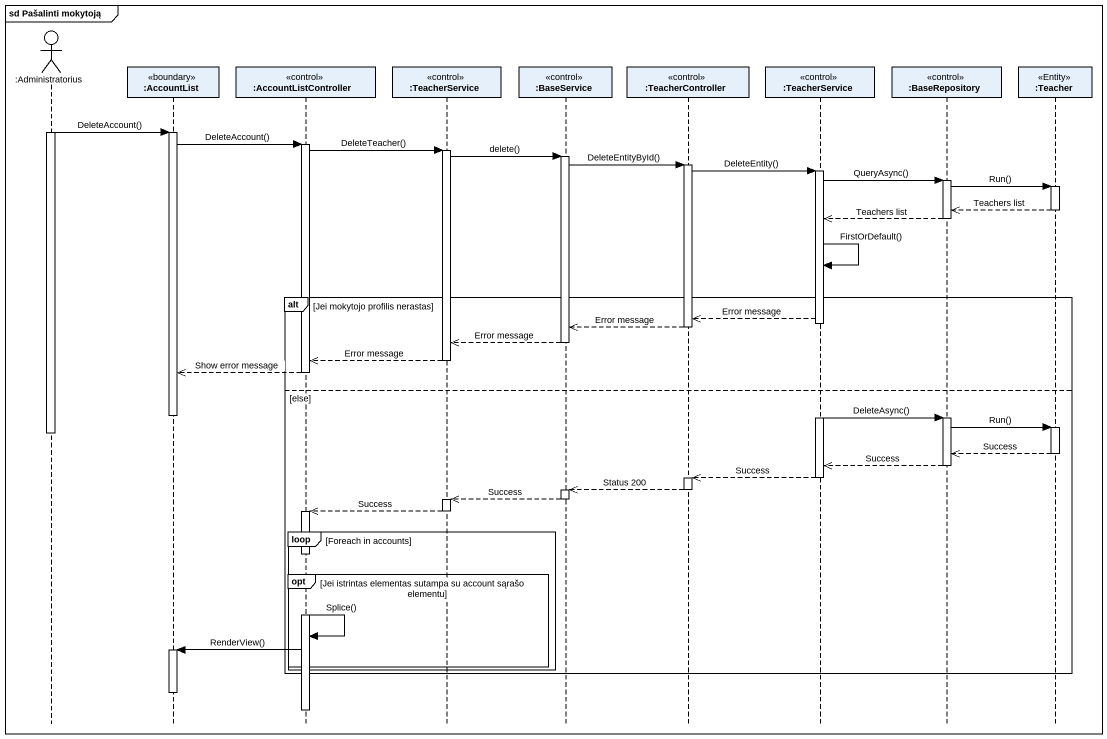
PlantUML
@startuml
mainframe sd Pašalinti mokytoją
hide footbox
actor ":Administratorius" as Administratorius
participant ":AccountList" as AccountList <<boundary>>
participant ":AccountListController" as AccountListController <<control>>
participant ":TeacherService" as TeacherService <<control>>
participant ":BaseService" as BaseService <<control>>
participant ":TeacherController" as TeacherController <<control>>
participant ":TeacherService" as TeacherService_2 <<control>>
participant ":BaseRepository" as BaseRepository <<control>>
participant ":Teacher" as Teacher <<Entity>>

activate Administratorius
Administratorius -> AccountList : DeleteAccount()
activate AccountList
AccountList -> AccountListController : DeleteAccount()
activate AccountListController
AccountListController -> TeacherService : DeleteTeacher()
activate TeacherService
TeacherService -> BaseService : delete()
activate BaseService
BaseService -> TeacherController : DeleteEntityById()
activate TeacherController
TeacherController -> TeacherService_2 : DeleteEntity()
activate TeacherService_2
TeacherService_2 -> BaseRepository : QueryAsync()
activate BaseRepository
BaseRepository -> Teacher : Run()
activate Teacher
Teacher -->> BaseRepository : Teachers list
deactivate Teacher
BaseRepository -->> TeacherService_2 : Teachers list
deactivate BaseRepository
TeacherService_2 -> TeacherService_2 : FirstOrDefault()
alt Jei mokytojo profilis nerastas
  TeacherService_2 -->> TeacherController : Error message
  deactivate TeacherService_2
  TeacherController -->> BaseService : Error message
  deactivate TeacherController
  BaseService -->> TeacherService : Error message
  deactivate BaseService
  TeacherService -->> AccountListController : Error message
  deactivate TeacherService
  AccountListController -->> AccountList : Show error message
  deactivate AccountListController
else else
  deactivate AccountList
  activate TeacherService_2
  TeacherService_2 -> BaseRepository : DeleteAsync()
  activate BaseRepository
  BaseRepository -> Teacher : Run()
  activate Teacher
  deactivate Administratorius
  Teacher -->> BaseRepository : Success
  deactivate Teacher
  BaseRepository -->> TeacherService_2 : Success
  deactivate BaseRepository
  TeacherService_2 -->> TeacherController : Success
  deactivate TeacherService_2
  activate TeacherController
  TeacherController -->> BaseService : Status 200
  deactivate TeacherController
  activate BaseService
  BaseService -->> TeacherService : Success
  deactivate BaseService
  activate TeacherService
  TeacherService -->> AccountListController : Success
  deactivate TeacherService
  activate AccountListController
  loop Foreach in accounts
    opt Jei istrintas elementas sutampa su account sąrašo elementu
      AccountListController -> AccountListController : Splice()
      AccountListController -> AccountList : RenderView()
      activate AccountList
    end
  end
end
deactivate AccountList
deactivate AccountListController
@enduml
